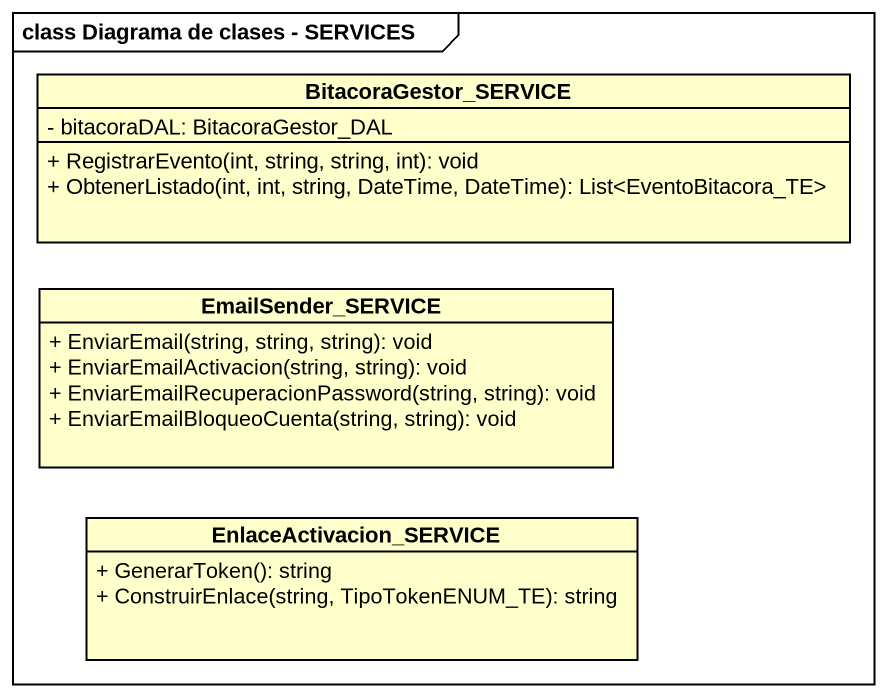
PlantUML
@startuml
mainframe class Diagrama de clases - SERVICES
hide circle
hide empty members
skinparam classAttributeIconSize 0
class BitacoraGestor_SERVICE {
  - bitacoraDAL: BitacoraGestor_DAL
  + RegistrarEvento(int, string, string, int): void
  + ObtenerListado(int, int, string, DateTime, DateTime): List<EventoBitacora_TE>
}
class EmailSender_SERVICE {
  + EnviarEmail(string, string, string): void
  + EnviarEmailActivacion(string, string): void
  + EnviarEmailRecuperacionPassword(string, string): void
  + EnviarEmailBloqueoCuenta(string, string): void
}
class EnlaceActivacion_SERVICE {
  + GenerarToken(): string
  + ConstruirEnlace(string, TipoTokenENUM_TE): string
}
@enduml
